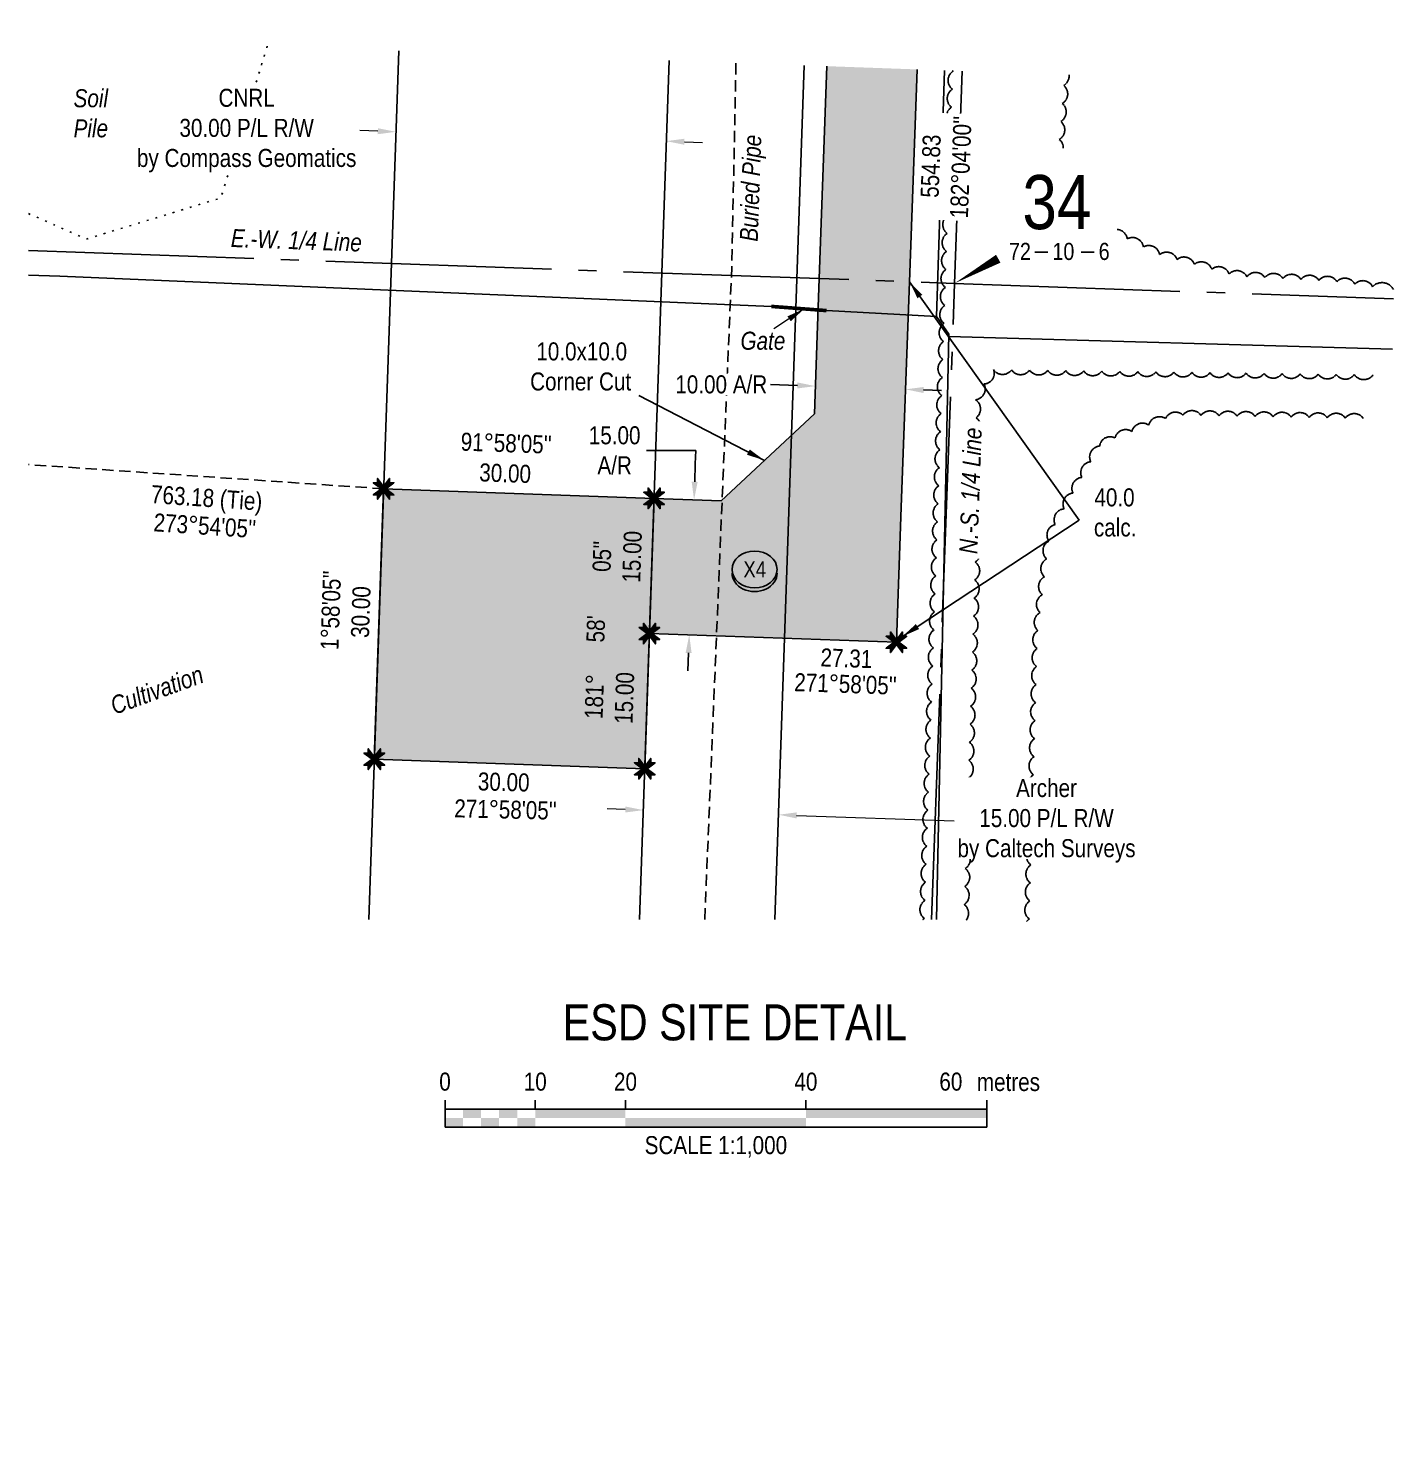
# Model space of a CAD drawing. Extents: x 342350 to 346608, y 6127530 to 6133698.
# Drawn here: x 344798 to 345555, y 6127530 to 6128316 of the extents above; entities that cross this region are included whole.
import ezdxf
from ezdxf.enums import TextEntityAlignment as Align

# ---------------------------------------------------------------- set-up
doc = ezdxf.new("R2010")
doc.units = 0
doc.header["$LTSCALE"] = 5
doc.header["$PDSIZE"] = 0.5
for name, pattern in [('0', [1, 1, 0]), ('foc-QUARTERLINE', [33, 25, -3, 2, -3]), ('foc-TIELINE', [1.875, 1.25, -0.625]), ('foc-TOPO', [1, 0.2, -0.8]), ('UG_PIPE', [1.875, 1.25, -0.625])]:
    doc.linetypes.add(name, pattern=pattern)
doc.layers.get('Defpoints').update_dxf_attribs({"color": 9})
for name, color, linetype in [('10', 1, 'Continuous'), ('9', 3, 'Continuous'), ('AS-FENCE', 48, 'foc-FENCE'), ('AS-PIPE-UG', 44, 'UG_PIPE'), ('AS-PIPE-UG-T', 44, 'Continuous'), ('C-RW', 13, 'Continuous'), ('DETAIL-T', 7, 'Continuous'), ('F-RW', 190, 'Continuous'), ('L-BD', 7, 'Continuous'), ('L-MON', 1, 'Continuous'), ('L-QSEC', 8, 'foc-QUARTERLINE'), ('L-SECLBL', 7, 'Continuous'), ('L-TIE', 7, 'foc-TIELINE'), ('P-CROSSINGS', 250, 'Continuous'), ('P-PROPOSED', 10, 'Continuous'), ('P-PROPOSED-H', 21, 'Continuous'), ('P-TXT', 4, 'Continuous'), ('T-BUSH', 110, '0'), ('T-GENERAL', 48, 'foc-TOPO')]:
    doc.layers.add(name, color=color, linetype=linetype)
for name, color, linetype, lineweight in [('C-RW-T', 13, 'Continuous', 9), ('F-RW-T', 190, 'Continuous', 9), ('T-TEXT', 48, 'Continuous', 18)]:
    doc.layers.add(name, color=color, linetype=linetype, lineweight=lineweight)
doc.styles.add('80', font='ARIALN.TTF', dxfattribs={"height": 10})
doc.styles.add('80CG', font='ARIALN.TTF', dxfattribs={"height": 10})
doc.styles.add('80L', font='ARIALN.TTF', dxfattribs={"height": 10})
doc.styles.add('80LS', font='ARIALNI.TTF', dxfattribs={"height": 10})
doc.styles.add('Crossing', font='ARIALN.TTF', dxfattribs={"height": 10})
doc.styles.add('foc-LtypeFont', font='ARIALN.TTF', dxfattribs={"height": 7.35})
doc.styles.add('MtXpl_Arial_Narrow', font='ARIALNI.TTF')
doc.styles.add('SIMPLEX', font='ARIALN.TTF')
doc.linetypes.add('foc-FENCE', pattern='A,10,-1,["X",foc-LtypeFont,S=0.2,R=0,X=-0.625,Y=-0.75],-1.24', length=12.24)
doc.dimstyles.new('Compass 5 000', dxfattribs={"dimscale": 5, "dimtxt": 9, "dimasz": 2, "dimexe": 0.2, "dimexo": 0.0625, "dimgap": 0.5, "dimtad": 0, "dimtih": 1, "dimtoh": 1, "dimzin": 0, "dimdsep": 46, "dimtxsty": '80CG', "dimcen": 0.1, "dimse1": 1, "dimse2": 1, "dimclrd": 256, "dimclrt": 256, "dimaunit": 1, "dimadec": 4, "dimazin": 0, "dimtfac": 0.06, "dimtofl": 0, "dimtmove": 0, "dimatfit": 1, "dimfxl": 0.2, "dimtolj": 1, "dimtzin": 0, "dimlwd": -1, "dimarcsym": 0})

# ---------------------------------------------------------------- blocks, each defined once
blk = doc.blocks.new('TEMP')
h = blk.add_hatch(color=255)
h.dxf.hatch_style = 1
h.paths.add_polyline_path([(0, 0.25), (-0.67, 1.15), (-0.67, 0.67), (-1.15, 0.67), (-0.25, 0), (-1.15, -0.67), (-0.67, -0.67), (-0.67, -1.15), (0, -0.25), (0.67, -1.15), (0.67, -0.67), (1.15, -0.67), (0.25, 0), (1.15, 0.67), (0.67, 0.67), (0.67, 1.15)])
h.paths.add_polyline_path([(0.57, 0.85), (0.57, 0.57), (0.85, 0.57), (0.08, 0), (0.85, -0.57), (0.57, -0.57), (0.57, -0.85), (0, -0.08), (-0.57, -0.85), (-0.57, -0.57), (-0.85, -0.57), (-0.08, 0), (-0.85, 0.57), (-0.57, 0.57), (-0.57, 0.85), (0, 0.08)], flags=16)
h = blk.add_hatch(color=1)
h.dxf.hatch_style = 1
h.paths.add_polyline_path([(0, 0.08), (-0.57, 0.85), (-0.57, 0.57), (-0.85, 0.57), (-0.08, 0), (-0.85, -0.57), (-0.57, -0.57), (-0.57, -0.85), (0, -0.08), (0.57, -0.85), (0.57, -0.57), (0.85, -0.57), (0.08, 0), (0.85, 0.57), (0.57, 0.57), (0.57, 0.85)])
at = {"color": 1}
for p, q in [((-0.08, 0), (0.08, 0)), ((0, 0.08), (0, -0.08))]:
    blk.add_line(p, q, dxfattribs=at)
at = {"color": 255, "flags": 128}
blk.add_lwpolyline([(-0.25, 0), (-1.15, 0.67), (-0.67, 0.67), (-0.67, 1.15), (0, 0.25), (0.67, 1.15), (0.67, 0.67), (1.15, 0.67), (0.25, 0), (1.15, -0.67), (0.67, -0.67), (0.67, -1.15), (0, -0.25), (-0.67, -1.15), (-0.67, -0.67), (-1.15, -0.67)], close=True, dxfattribs=at)
at = {"color": 1, "flags": 128}
blk.add_lwpolyline([(-0.08, 0), (-0.85, 0.57), (-0.57, 0.57), (-0.57, 0.85), (0, 0.08), (0.57, 0.85), (0.57, 0.57), (0.85, 0.57), (0.08, 0), (0.85, -0.57), (0.57, -0.57), (0.57, -0.85), (0, -0.08), (-0.57, -0.85), (-0.57, -0.57), (-0.85, -0.57)], close=True, dxfattribs=at)
blk = doc.blocks.new('L-SECLBL')
at = {"layer": '9', "color": 7}
for p, q in [((-5.08, -27.83), (-12.29, -27.83)), ((20.7, -27.83), (13.5, -27.83))]:
    blk.add_line(p, q, dxfattribs=at)
at = {"layer": '10', "color": 2, "style": 'SIMPLEX'}
blk.add_attdef('SEC', text='', height=30, dxfattribs=at).set_placement((0, 0), align=Align.MIDDLE)
at = {"layer": '10', "color": 5, "style": '80L'}
blk.add_attdef('TWP', text='', height=9.5, dxfattribs=at).set_placement((-14.43, -27.37), align=Align.MIDDLE_RIGHT)
blk.add_attdef('RGE', text='', height=9.5, dxfattribs=at).set_placement((3.62, -27.37), align=Align.MIDDLE_CENTER)
blk.add_attdef('MER', text='', height=9.5, dxfattribs=at).set_placement((23.17, -27.37), align=Align.MIDDLE_LEFT)
blk = doc.blocks.new('*D588')
at = {"layer": 'Defpoints', "color": 0, "transparency": 16777216}
for p in [(345138.84, 6127882.95), (345138.43, 6127870.94), (345213.37, 6127868.37)]:
    blk.add_point(p, dxfattribs=at)
at = {"layer": 'F-RW-T', "transparency": 16777216}
for p, q in [((345128.85, 6127883.29), (345118.85, 6127883.64)), ((345223.77, 6127880.03), (345311.01, 6127877.03))]:
    blk.add_line(p, q, dxfattribs=at)
for points in [[(345128.91, 6127884.96), (345128.79, 6127881.63), (345138.84, 6127882.95)], [(345223.83, 6127881.7), (345223.72, 6127878.37), (345213.78, 6127880.38)]]:
    blk.add_solid(points, dxfattribs=at)
at = {"layer": 'F-RW-T', "transparency": 16777216, "insert": (345362.27, 6127877.03), "char_height": 10, "attachment_point": 5, "style": '80CG', "bg_fill": 3, "box_fill_scale": 1.1, "bg_fill_color": 256, "bg_fill_true_color": 13158600, "bg_fill_transparency": 0}
blk.add_mtext('\\A1;Archer\\P15.00 P/L R/W\\Pby Caltech Surveys', dxfattribs=at)
blk = doc.blocks.new('*D589')
at = {"layer": 'C-RW-T', "transparency": 16777216}
for p, q in [((344991.71, 6128259.3), (344981.72, 6128259.65)), ((345161.58, 6128253.47), (345171.57, 6128253.12))]:
    blk.add_line(p, q, dxfattribs=at)
for points in [[(344991.77, 6128260.97), (344991.65, 6128257.64), (345001.71, 6128258.96)], [(345161.64, 6128255.13), (345161.52, 6128251.8), (345151.58, 6128253.81)]]:
    blk.add_solid(points, dxfattribs=at)
at = {"layer": 'Defpoints', "color": 0, "transparency": 16777216}
for p in [(345001.71, 6128258.96), (345001.03, 6128239.24), (345150.91, 6128234.09)]:
    blk.add_point(p, dxfattribs=at)
at = {"layer": 'C-RW-T', "transparency": 16777216, "insert": (344919, 6128259.65), "char_height": 10, "attachment_point": 5, "style": '80CG', "bg_fill": 3, "box_fill_scale": 1.1, "bg_fill_color": 256, "bg_fill_true_color": 13158600, "bg_fill_transparency": 0}
blk.add_mtext('\\A1;CNRL\\P30.00 P/L R/W\\Pby Compass Geomatics', dxfattribs=at)
blk = doc.blocks.new('*D631')
at = {"layer": 'Defpoints', "color": 0, "transparency": 16777216}
for p in [(345234.15, 6128116.67), (345284.16, 6128116.21), (345284.11, 6128114.87)]:
    blk.add_point(p, dxfattribs=at)
at = {"layer": 'P-TXT', "transparency": 16777216}
for p, q in [((345224.21, 6128118.36), (345209.31, 6128118.9)), ((345294.15, 6128115.85), (345304.15, 6128115.49))]:
    blk.add_line(p, q, dxfattribs=at)
for points in [[(345224.27, 6128120.03), (345224.15, 6128116.7), (345234.2, 6128118)], [(345294.21, 6128117.51), (345294.09, 6128114.18), (345284.16, 6128116.21)]]:
    blk.add_solid(points, dxfattribs=at)
at = {"layer": 'P-TXT', "transparency": 16777216, "insert": (345182.03, 6128118.9), "char_height": 10, "attachment_point": 5, "style": '80CG', "bg_fill": 3, "box_fill_scale": 1.1, "bg_fill_color": 256, "bg_fill_true_color": 13158600, "bg_fill_transparency": 0}
blk.add_mtext('\\A1;10.00 A/R', dxfattribs=at)
blk = doc.blocks.new('xing2')
h = blk.add_hatch(color=50)
h.dxf.hatch_style = 1
edge = h.paths.add_edge_path()
edge.add_ellipse((0, 0), major_axis=(-12.5, 0), ratio=0.816297, start_angle=0, end_angle=360)
h = blk.add_hatch(color=250)
h.dxf.hatch_style = 1
edge = h.paths.add_edge_path()
edge.add_ellipse((0, -2.05), major_axis=(-12.5, 0), ratio=0.816297, start_angle=0, end_angle=180)
edge.add_line((12.5, -2.05), (12.5, 0))
edge.add_ellipse((0, 0), major_axis=(-12.5, 0), ratio=0.816297, start_angle=0, end_angle=180, ccw=False)
edge.add_line((-12.5, 0), (-12.5, -2.05))
at = {"color": 250}
blk.add_ellipse((0, 0), major_axis=(-12.5, 0), ratio=0.816297, dxfattribs=at)
blk.add_ellipse((0, -2.05), major_axis=(-12.5, 0), ratio=0.816297, start_param=0, end_param=3.141593, dxfattribs=at)
at = {"color": 250, "style": 'Crossing'}
blk.add_attdef('CROSSING', text='', height=9, dxfattribs=at).set_placement((0.09, 0.02), align=Align.MIDDLE_CENTER)
at = {"color": 250, "style": 'Crossing', "flags": 1}
for tag, p in [('OWNER', (0.09, -12.49)), ('DESCRIPTION', (0.09, -25.77)), ('LOCATION', (0.09, -39.3)), ('DWG_REF', (0.09, -52.84))]:
    blk.add_attdef(tag, text='', height=9, dxfattribs=at).set_placement(p, align=Align.MIDDLE_CENTER)
blk = doc.blocks.new('*U296')
at = {"color": 0}
for p, q in [((-150, 0), (-150, 15)), ((-150, 10), (150.24, 10)), ((-100, 10), (-100, 15)), ((-50, 10), (-50, 15)), ((50, 10), (50, 15)), ((150.24, 0), (150.24, 15)), ((-150, 0), (150.24, 0))]:
    blk.add_line(p, q, dxfattribs=at)
for points in [[(-140, 10), (-130, 10), (-140, 5), (-130, 5)], [(-120, 10), (-110, 10), (-120, 5), (-110, 5)], [(-100, 10), (-50, 10), (-100, 5), (-50, 5)], [(50, 10), (150.24, 10), (50, 5), (150.24, 5)], [(-150, 5), (-140, 5), (-150, 0), (-140, 0)], [(-130, 5), (-120, 5), (-130, 0), (-120, 0)], [(-110, 5), (-100, 5), (-110, 0), (-100, 0)], [(-50, 5), (50, 5), (-50, 0), (50, 0)]]:
    blk.add_solid(points, dxfattribs=at)
at = {"color": 0, "style": '80'}
blk.add_text('metres', height=10, dxfattribs=at).set_placement((162.24, 20), align=Align.CENTER)
at = {"color": 0, "char_height": 10, "style": '80'}
for s, insert, attachment_point in [('0', (-150, 30.21), 2), ('10', (-100, 30.21), 2), ('20', (-50, 30.21), 2), ('40', (50, 30.21), 2), ('60', (136.7, 30.22), 3), ('SCALE 1:1,000', (0.12, -5), 2)]:
    blk.add_mtext(s, dxfattribs=dict(at, insert=insert, attachment_point=attachment_point))

msp = doc.modelspace()

# ---------------------------------------------------------------- hatches: boundary and pattern name
at = {"layer": 'P-PROPOSED-H'}
h = msp.add_hatch(color=256, dxfattribs=at)
h.dxf.hatch_style = 1
h.paths.add_polyline_path([(345290.534, 6128293.56), (345240.577, 6128295.357), (345236.347, 6128177.592), (345235.215, 6128146.15), (345233.649, 6128102.657), (345181.893, 6128054.467), (345144.78, 6128055.779), (345142.205, 6127980.84), (345279.111, 6127976), (345281.809, 6128050.935), (345286.304, 6128175.826)])
h = msp.add_hatch(color=256, dxfattribs=at)
h.dxf.hatch_style = 1
h.paths.add_polyline_path([(344989.757, 6127911.198), (345139.631, 6127905.9), (345144.78, 6128055.779), (344994.907, 6128061.077)])

# ---------------------------------------------------------------- linework, layer by layer
at = {"layer": 'AS-FENCE', "flags": 128}
for points in [[(345305.748, 6128293.013), (345301.223, 6128156.63), (345308.223, 6128146.825), (345301.337, 6127822.299)], [(345301.223, 6128156.63), (345240.333, 6128159.865), (345209.788, 6128162.185), (344815.448, 6128178.97), (344798.046, 6128179.596)], [(345308.196, 6128145.52), (345554.087, 6128138.532)]]:
    msp.add_lwpolyline(points, dxfattribs=at)
at = {"layer": 'AS-FENCE', "const_width": 2, "flags": 128}
msp.add_lwpolyline([(345209.788, 6128162.185), (345240.333, 6128159.865)], dxfattribs=at)
at = {"layer": 'AS-PIPE-UG', "flags": 128}
msp.add_lwpolyline([(345172.872, 6127822.299), (345187.868, 6128184.235), (345190.187, 6128297.17)], dxfattribs=at)
at = {"layer": 'C-RW', "flags": 128}
for points in [[(345003.25, 6128303.896), (344986.703, 6127822.299)], [(345136.758, 6127822.299), (345153.12, 6128298.504)]]:
    msp.add_lwpolyline(points, dxfattribs=at)
at = {"layer": 'F-RW', "flags": 128}
for points in [[(345136.758, 6127822.299), (345153.12, 6128298.504)], [(345228.053, 6128295.808), (345211.784, 6127822.299)]]:
    msp.add_lwpolyline(points, dxfattribs=at)
at = {"layer": 'L-QSEC', "flags": 128}
for points in [[(345311.283, 6128174.943), (345315.518, 6128292.661)], [(344798.046, 6128193.087), (345311.283, 6128174.943)], [(345298.589, 6127822.299), (345311.283, 6128174.943)], [(345311.283, 6128174.943), (345554.625, 6128166.341)]]:
    msp.add_lwpolyline(points, dxfattribs=at)
at = {"layer": 'L-SECLBL', "flags": 128}
msp.add_lwpolyline([(345311.283, 6128174.943, 0, 4.999, 0), (345335.53, 6128188.622, 0, 0, 0)], format="xyseb", dxfattribs=at)
at = {"layer": 'L-TIE', "flags": 128}
msp.add_lwpolyline([(344994.907, 6128061.077), (344798.046, 6128074.504)], dxfattribs=at)
at = {"layer": 'P-PROPOSED', "flags": 128}
msp.add_lwpolyline([(345240.577, 6128295.357), (345236.347, 6128177.592), (345235.215, 6128146.15), (345233.649, 6128102.657), (345181.893, 6128054.467), (345144.78, 6128055.779), (345142.205, 6127980.84), (345279.111, 6127976), (345281.809, 6128050.935), (345286.304, 6128175.826), (345290.534, 6128293.56)], dxfattribs=at)
msp.add_lwpolyline([(344989.757, 6127911.198), (345139.631, 6127905.9), (345144.78, 6128055.779), (344994.907, 6128061.077)], close=True, dxfattribs=at)
at = {"layer": 'P-TXT'}
for p, q in [((345140.509, 6128082.353), (345167.905, 6128082.353)), ((345167.905, 6128082.353), (345167.644, 6128074.979)), ((345167.291, 6128064.987), (345167.644, 6128074.979)), ((345163.936, 6127970.067), (345163.582, 6127960.076))]:
    msp.add_line(p, q, dxfattribs=at)
for points in [[(345165.626, 6128065.046), (345168.956, 6128064.928), (345166.938, 6128054.996)], [(345162.27, 6127970.126), (345165.601, 6127970.008), (345164.289, 6127980.059)]]:
    msp.add_solid(points, dxfattribs=at)
at = {"layer": 'T-BUSH', "flags": 128}
for points in [[(345293.738, 6127822.299, -0.0433326), (345294.569, 6127822.95, -0.5205671), (345294.902, 6127832.942, -0.5205671), (345295.235, 6127842.935, -0.5205671), (345295.567, 6127852.927, -0.5205671), (345295.9, 6127862.919, -0.5205671), (345296.233, 6127872.911, -0.5205671), (345296.565, 6127882.904, -0.5205671), (345296.898, 6127892.896, -0.5205671), (345297.231, 6127902.888, -0.5205671), (345297.564, 6127912.881, -0.5205671), (345297.896, 6127922.873, -0.5205671), (345298.229, 6127932.865, -0.5205671), (345298.562, 6127942.857, -0.5205671), (345298.894, 6127952.85, -0.5205671), (345299.227, 6127962.842, -0.5205671), (345299.56, 6127972.834, -0.5205671), (345299.893, 6127982.826, -0.5205671), (345300.225, 6127992.819, -0.5205671), (345300.558, 6128002.811, -0.5205671), (345300.891, 6128012.803, -0.5205671), (345301.223, 6128022.795, -0.5205671), (345301.556, 6128032.788, -0.5205671), (345301.889, 6128042.78, -0.5205671), (345302.222, 6128052.772, -0.5205671), (345302.554, 6128062.764, -0.5205671), (345302.887, 6128072.757, -0.5205671), (345303.22, 6128082.749, -0.5205671), (345303.552, 6128092.741, -0.5205671), (345303.885, 6128102.734, -0.5205671), (345304.218, 6128112.726, -0.5205671), (345304.551, 6128122.718, -0.5205671), (345304.883, 6128132.71, -0.5205671), (345305.216, 6128142.703, -0.5205671), (345305.549, 6128152.695, -0.5205671), (345305.882, 6128162.687, -0.5205671), (345306.214, 6128172.679, -0.5205671), (345306.547, 6128182.672, -0.5205671), (345306.88, 6128192.664, -0.5205671), (345307.212, 6128202.656, -0.5205671), (345307.545, 6128212.648, -0.5205671), (345307.878, 6128222.641, -0.5205671), (345308.211, 6128232.633, -0.5205671), (345308.543, 6128242.625, -0.5205671), (345308.876, 6128252.617, -0.5205671), (345309.231, 6128262.609, -0.5205671), (345309.658, 6128272.598, -0.5205671), (345310.086, 6128282.586, -0.5205671), (345310.513, 6128292.575, -0.0179452), (345310.175, 6128292.853, -0.0179452)], [(345374.807, 6128290.528, -0.2928577), (345371.814, 6128284.664, -0.5205671), (345370.996, 6128274.7, -0.5205671), (345370.178, 6128264.736, -0.5205671), (345369.36, 6128254.771, -0.232943), (345371.56, 6128249.847, -0.232943)], [(345401.508, 6128204.88, -0.3479104), (345407.008, 6128199.67, -0.5205671), (345415.93, 6128195.16, -0.5205671), (345424.947, 6128190.894, -0.5205671), (345434.578, 6128188.209, -0.5205671), (345444.209, 6128185.525, -0.5205671), (345453.839, 6128182.84, -0.5205671), (345463.47, 6128180.156, -0.5205671), (345473.295, 6128178.66, -0.5205671), (345483.279, 6128178.144, -0.5205671), (345493.264, 6128177.628, -0.5205671), (345503.248, 6128177.113, -0.5205671), (345513.233, 6128176.597, -0.5205671), (345523.201, 6128175.912, -0.5205671), (345533.101, 6128174.518, -0.5205671), (345543.001, 6128173.123, -0.5205671), (345554.507, 6128171.502)], [(345317.73, 6127821.952, 0.4228903), (345316.619, 6127830.638, 0.5205671), (345316.945, 6127840.63, 0.5205671), (345317.27, 6127850.623, 0.5205671), (345317.596, 6127860.615, 0.5205671), (345317.922, 6127870.608, 0.5205671), (345318.248, 6127880.6, 0.5205671), (345318.573, 6127890.593, 0.5205671), (345318.899, 6127900.585, 0.5205671), (345319.225, 6127910.578, 0.5205671), (345319.55, 6127920.57, 0.5205671), (345319.876, 6127930.563, 0.5205671), (345320.202, 6127940.555, 0.5205671), (345320.528, 6127950.548, 0.5205671), (345320.853, 6127960.54, 0.5205671), (345321.179, 6127970.532, 0.5205671), (345321.505, 6127980.525, 0.5205671), (345321.83, 6127990.517, 0.5205671), (345322.156, 6128000.51, 0.5205671), (345322.482, 6128010.502, 0.5205671), (345322.808, 6128020.495, 0.5205671), (345323.133, 6128030.487, 0.5205671), (345323.459, 6128040.48, 0.5205671), (345323.785, 6128050.472, 0.5205671), (345324.11, 6128060.465, 0.5205671), (345324.279, 6128070.457, 0.5205671), (345323.928, 6128080.449, 0.5205671), (345323.578, 6128090.441, 0.5205671), (345323.227, 6128100.432, 0.5205671), (345322.948, 6128110.407, 0.5205671), (345327.654, 6128119.228, 0.5205671), (345332.902, 6128127.132, 0.5205671), (345342.898, 6128126.995, 0.5205671), (345352.895, 6128126.858, 0.5205671), (345362.892, 6128126.721, 0.5205671), (345372.889, 6128126.584, 0.5205671), (345382.886, 6128126.447, 0.5205671), (345392.883, 6128126.309, 0.5205671), (345402.88, 6128126.172, 0.5205671), (345412.876, 6128126.035, 0.5205671), (345422.873, 6128125.898, 0.5205671), (345432.87, 6128125.761, 0.5205671), (345442.867, 6128125.624, 0.5205671), (345452.864, 6128125.487, 0.5205671), (345462.861, 6128125.349, 0.5205671), (345472.858, 6128125.212, 0.5205671), (345482.854, 6128125.075, 0.5205671), (345492.851, 6128124.938, 0.5205671), (345502.848, 6128124.801, 0.5205671), (345512.845, 6128124.664, 0.5205671), (345522.842, 6128124.527, 0.5205671), (345532.839, 6128124.389, 0.5205671), (345543.276, 6128124.246)], [(345537.846, 6128100.073, 0.520567), (345527.85, 6128100.257, 0.5205671), (345517.854, 6128100.442, 0.5205671), (345507.858, 6128100.626, 0.5205671), (345497.862, 6128100.811, 0.5205671), (345487.866, 6128100.996, 0.5205671), (345477.87, 6128101.18, 0.5205671), (345467.873, 6128101.365, 0.5205671), (345457.877, 6128101.55, 0.5205671), (345447.881, 6128101.734, 0.5205671), (345437.885, 6128101.919, 0.5205671), (345428.256, 6128100.008, 0.5205671), (345418.919, 6128096.434, 0.5205671), (345409.582, 6128092.86, 0.5205671), (345400.245, 6128089.286, 0.5205671), (345391.703, 6128084.788, 0.5205671), (345386.775, 6128076.089, 0.5205671), (345381.848, 6128067.39, 0.5205671), (345376.92, 6128058.691, 0.5205671), (345371.993, 6128049.991, 0.5205671), (345367.065, 6128041.292, 0.5205671), (345363.564, 6128032.123, 0.5205671), (345362.351, 6128022.199, 0.5205671), (345361.137, 6128012.275, 0.5205671), (345359.923, 6128002.351, 0.5205671), (345358.709, 6127992.427, 0.5205671), (345357.496, 6127982.503, 0.5205671), (345357.082, 6127972.519, 0.5205671), (345356.792, 6127962.526, 0.5205671), (345356.502, 6127952.532, 0.5205671), (345356.212, 6127942.538, 0.5205671), (345355.923, 6127932.545, 0.5205671), (345355.633, 6127922.551, 0.5205671), (345355.343, 6127912.558, 0.5205671), (345355.053, 6127902.564, 0.5205671), (345354.764, 6127892.57, 0.5205671), (345354.474, 6127882.577, 0.5205671), (345354.184, 6127872.583, 0.5205671), (345353.894, 6127862.59, 0.5205671), (345353.605, 6127852.596, 0.5205671), (345353.315, 6127842.602, 0.5205671), (345353.025, 6127832.609, 0.5205671), (345352.735, 6127822.615, 0.0833664), (345351.254, 6127821.24, 0.0833664)]]:
    msp.add_lwpolyline(points, format="xyb", dxfattribs=at)
at = {"layer": 'T-GENERAL', "flags": 128}
msp.add_lwpolyline([(344930.415, 6128306.516), (344904.708, 6128222.285), (344830.218, 6128199.51), (344798.046, 6128213.653)], dxfattribs=at)

# ---------------------------------------------------------------- block references
at = {"layer": 'DETAIL-T'}
msp.add_blockref('*U296', (345178.932, 6127707.24), dxfattribs=at)
at = {"layer": 'L-MON'}
for p, xscale, yscale, zscale in [((344994.907, 6128061.077), 4.998900549999975, 4.998900549999975, 4.998900549999975), ((345144.78, 6128055.779), 4.998900549999975, 4.998900549999975, 4.998900549999975), ((345142.205, 6127980.84), 4.998900549999989, 4.998900549999989, 4.998900549999989), ((345279.111, 6127976), 4.998900549999989, 4.998900549999989, 4.998900549999989), ((344989.757, 6127911.198), 4.998900549999975, 4.998900549999975, 4.998900549999975)]:
    msp.add_blockref('TEMP', p, dxfattribs=dict(at, xscale=xscale, yscale=yscale, zscale=zscale))
at = {"layer": 'L-SECLBL', "xscale": 0.99978011, "yscale": 0.99978011, "zscale": 0.99978011}
msp.add_blockref('L-SECLBL', (345368.021, 6128220.033), dxfattribs=at).add_auto_attribs({'SEC': '34', 'TWP': '72', 'RGE': '10', 'MER': '6'})
at = {"layer": 'P-CROSSINGS', "xscale": 0.99978011, "yscale": 0.99978011, "zscale": 0.99978011}
msp.add_blockref('xing2', (345200.483, 6128016.391), dxfattribs=at).add_auto_attribs({'CROSSING': 'X4'})

# ---------------------------------------------------------------- texts
at = {"layer": 'AS-PIPE-UG-T', "insert": (345192.24, 6128198.353), "char_height": 9.9978, "attachment_point": 1, "rotation": 88.032183, "style": '80L'}
msp.add_mtext_dynamic_manual_height_columns('{\\fArial Narrow|b0|i1|c0|p34;Buried Pipe}', width=59.0229, gutter_width=49.989, heights=[0], dxfattribs=at)
at = {"layer": 'DETAIL-T', "color": 3, "insert": (345189.591, 6127765.188), "char_height": 20, "width": 223.85802, "attachment_point": 5, "style": '80CG'}
msp.add_mtext('ESD SITE DETAIL', dxfattribs=at)
at = {"layer": 'L-BD', "style": '80L'}
for s, rotation, p in [('763.18 (Tie)', 356.0982, (344896.783, 6128054.837)), ("273°54'05''", 356.0982, (344895.813, 6128040.623)), ('27.31', 357.9754, (345251.379, 6127967.164)), ("271°58'05''", 357.9754, (345250.876, 6127952.926)), ('30.00', 358.6441, (345061.472, 6127898.573)), ("271°58'05''", 358.6441, (345062.451, 6127883.308))]:
    msp.add_text(s, height=9.9978, rotation=rotation, dxfattribs=at).set_placement(p, align=Align.MIDDLE)
at = {"layer": 'L-BD', "char_height": 9.9978, "attachment_point": 1, "style": '80L'}
for s, width, insert in [('\\pi3.75654;10.0x10.0\\P\\pi0.32278;Corner Cut', 56.03583, (345075.78, 6128142.242)), ('\\pi6.38508;40.0\\P\\pi6.11911;calc.', 34.36841, (345382.43, 6128061.315))]:
    msp.add_mtext_dynamic_manual_height_columns(s, width=width, gutter_width=49.989, heights=[0], dxfattribs=dict(at, insert=insert))
at = {"layer": 'L-BD', "char_height": 9.9978, "width": 28.56944, "attachment_point": 1, "rotation": 88.032154, "style": '80L'}
for s, insert in [("\\pi6.23056;05''\\P\\pi0.84975;15.00 ", (345110.411, 6128009)), ("\\pi-6.82933;1°58'05''\\P\\pi0.46443;30.00 ", (344960.087, 6127978.727)), ("\\pi7.32854;58'", (345106.967, 6127968.795)), ('\\pi3.01503;181°\\P\\pi0.84975;15.00 ', (345106.155, 6127930.703))]:
    msp.add_mtext(s, dxfattribs=dict(at, insert=insert))
at = {"layer": 'L-QSEC', "insert": (344909.654, 6128205.162), "char_height": 9.9978, "attachment_point": 1, "rotation": 357.975394, "style": '80L'}
msp.add_mtext_dynamic_manual_height_columns('\\pi0.82153;{\\fArial Narrow|b0|i1|c0|p34;E.-W. 1/4 Line}', width=73.38036, gutter_width=49.967, heights=[0], dxfattribs=at)
at = {"layer": 'P-CROSSINGS', "insert": (345074.174, 6127529.559), "char_height": 9.9978, "attachment_point": 6, "style": '80CG'}
msp.add_mtext('\\A1;', dxfattribs=at)
at = {"layer": 'T-TEXT', "char_height": 9.9978, "attachment_point": 1, "style": '80L'}
for s, insert in [('{\\fArial Narrow|b0|i1|c0|p34;Soil\\PPile}', (344823.099, 6128282.588)), ('{\\fArial Narrow|b0|i1|c0|p34;Gate}', (345192.679, 6128148.162))]:
    msp.add_mtext_dynamic_manual_height_columns(s, width=13.35887, gutter_width=49.978, heights=[0], dxfattribs=dict(at, insert=insert))
at = {"layer": 'T-TEXT', "insert": (344867.518, 6127954.272), "char_height": 9.99779, "width": 53.78505, "attachment_point": 2, "rotation": 20, "style": '80LS', "bg_fill": 3, "box_fill_scale": 1.15, "bg_fill_color": 256, "bg_fill_true_color": 256, "bg_fill_transparency": 0}
msp.add_mtext('Cultivation', dxfattribs=at)

# ---------------------------------------------------------------- leaders
at = {"layer": 'L-BD'}
for points in [[(345286.304, 6128175.826), (345380.404, 6128043.749)], [(345205.919, 6128076.837), (345136.33, 6128112.802)], [(345282.433, 6127979.209), (345380.404, 6128043.749)]]:
    msp.add_leader(points, dimstyle='Compass 5 000', dxfattribs=at)
at = {"layer": 'T-TEXT'}
msp.add_leader([(345227.975, 6128160.804), (345211.1, 6128149.756)], dimstyle='Compass 5 000', dxfattribs=at)

# ---------------------------------------------------------------- next in the draw order: texts
at = {"layer": 'L-BD', "insert": (345293.082, 6128240.143), "char_height": 9.9978, "width": 56.29499, "attachment_point": 2, "rotation": 87.9395, "style": '80L', "bg_fill": 3, "box_fill_scale": 1.15, "bg_fill_color": 256, "bg_fill_true_color": 256, "bg_fill_transparency": 0}
msp.add_mtext("554.83 \\P182°04'00''", dxfattribs=at)
at = {"layer": 'L-BD', "insert": (345063.012, 6128091.384), "char_height": 9.9978, "width": 11.7148, "attachment_point": 2, "rotation": 358.0322, "style": '80L', "bg_fill": 3, "box_fill_scale": 1.2, "bg_fill_color": 256, "bg_fill_transparency": 0}
msp.add_mtext("91°58'05''\\P30.00", dxfattribs=at)
at = {"layer": 'L-QSEC', "insert": (345313.939, 6128025.18), "char_height": 9.9978, "width": 71.11621, "attachment_point": 1, "rotation": 87.975394, "style": 'MtXpl_Arial_Narrow', "bg_fill": 3, "box_fill_scale": 1.25, "bg_fill_color": 256, "bg_fill_transparency": 0}
msp.add_mtext('N.-S. 1/4 Line', dxfattribs=at)
at = {"layer": 'P-TXT', "insert": (345122.935, 6128082.353), "char_height": 9.9978, "attachment_point": 5, "style": '80CG', "bg_fill": 3, "box_fill_scale": 1.1, "bg_fill_color": 256, "bg_fill_true_color": 13158600, "bg_fill_transparency": 0}
msp.add_mtext('\\A1;15.00\\PA/R', dxfattribs=at)

# ---------------------------------------------------------------- next in the draw order: dimensions: what is measured, and where the dimension line sits
at = {"layer": 'C-RW-T'}
dim = msp.add_linear_dim(base=(345001.706, 6128258.959), p1=(345150.907, 6128234.088), p2=(345001.028, 6128239.238), angle=178.032154, text='CNRL\\P30.00 P/L R/W\\Pby Compass Geomatics', dimstyle='Compass 5 000', override={"dimtfill": 1}, dxfattribs=at)
dim.commit()
dim.dimension.update_dxf_attribs({"geometry": '*D589', "text_midpoint": (344918.996, 6128259.646), "dimtype": 161})
at = {"layer": 'F-RW-T'}
dim = msp.add_linear_dim(base=(345138.842, 6127882.95), p1=(345213.367, 6127868.365), p2=(345138.43, 6127870.94), angle=178.032154, text='Archer\\P15.00 P/L R/W\\Pby Caltech Surveys', dimstyle='Compass 5 000', override={"dimtfill": 1}, dxfattribs=at)
dim.commit()
dim.dimension.update_dxf_attribs({"geometry": '*D588', "text_midpoint": (345362.273, 6127877.035), "dimtype": 161})
at = {"layer": 'P-TXT'}
dim = msp.add_linear_dim(base=(345284.158, 6128116.205), p1=(345234.153, 6128116.666), p2=(345284.11, 6128114.868), angle=357.938448, text='10.00 A/R', dimstyle='Compass 5 000', override={"dimtfill": 1}, dxfattribs=at)
dim.commit()
dim.dimension.update_dxf_attribs({"geometry": '*D631', "text_midpoint": (345182.028, 6128118.899), "dimtype": 161})

# ---------------------------------------------------------------- next in the draw order: block references
at = {"layer": 'L-MON', "xscale": 4.998900549999975, "yscale": 4.998900549999975, "zscale": 4.998900549999975}
msp.add_blockref('TEMP', (345139.631, 6127905.9), dxfattribs=at)

doc.saveas('drawing.dxf')
